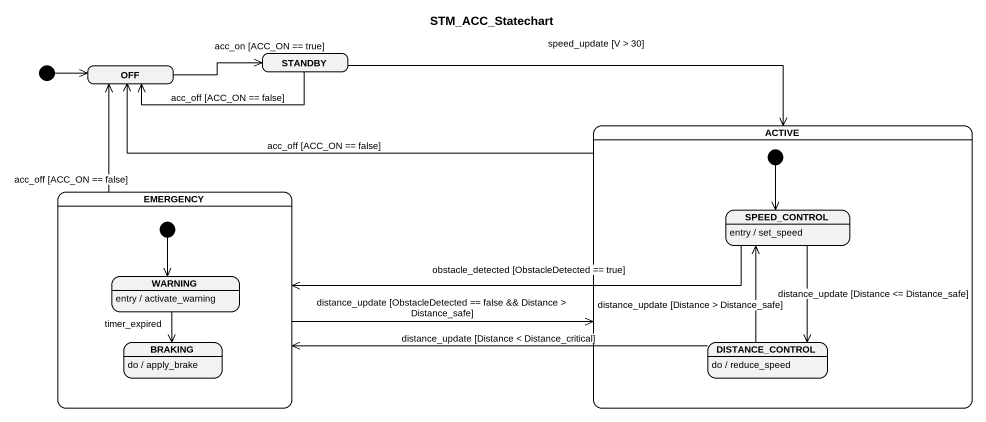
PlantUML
@startuml
title STM_ACC_Statechart
hide empty description
state OFF
state STANDBY
state ACTIVE {
  state SPEED_CONTROL
  SPEED_CONTROL : entry / set_speed
  state DISTANCE_CONTROL
  DISTANCE_CONTROL : do / reduce_speed
  [*] --> SPEED_CONTROL
}
state EMERGENCY {
  state WARNING
  WARNING : entry / activate_warning
  state BRAKING
  BRAKING : do / apply_brake
  [*] --> WARNING
}
[*] -right-> OFF
OFF -right-> STANDBY : acc_on [ACC_ON == true]
STANDBY -left-> OFF : acc_off [ACC_ON == false]
STANDBY -right-> ACTIVE : speed_update [V > 30]
ACTIVE -left-> OFF : acc_off [ACC_ON == false]
EMERGENCY -up-> OFF : acc_off [ACC_ON == false]
EMERGENCY -right-> ACTIVE : distance_update [ObstacleDetected == false && Distance > Distance_safe]
SPEED_CONTROL -left-> EMERGENCY : obstacle_detected [ObstacleDetected == true]
SPEED_CONTROL --> DISTANCE_CONTROL : distance_update [Distance <= Distance_safe]
WARNING --> BRAKING : timer_expired
DISTANCE_CONTROL -left-> EMERGENCY : distance_update [Distance < Distance_critical]
DISTANCE_CONTROL -up-> SPEED_CONTROL : distance_update [Distance > Distance_safe]
@enduml
